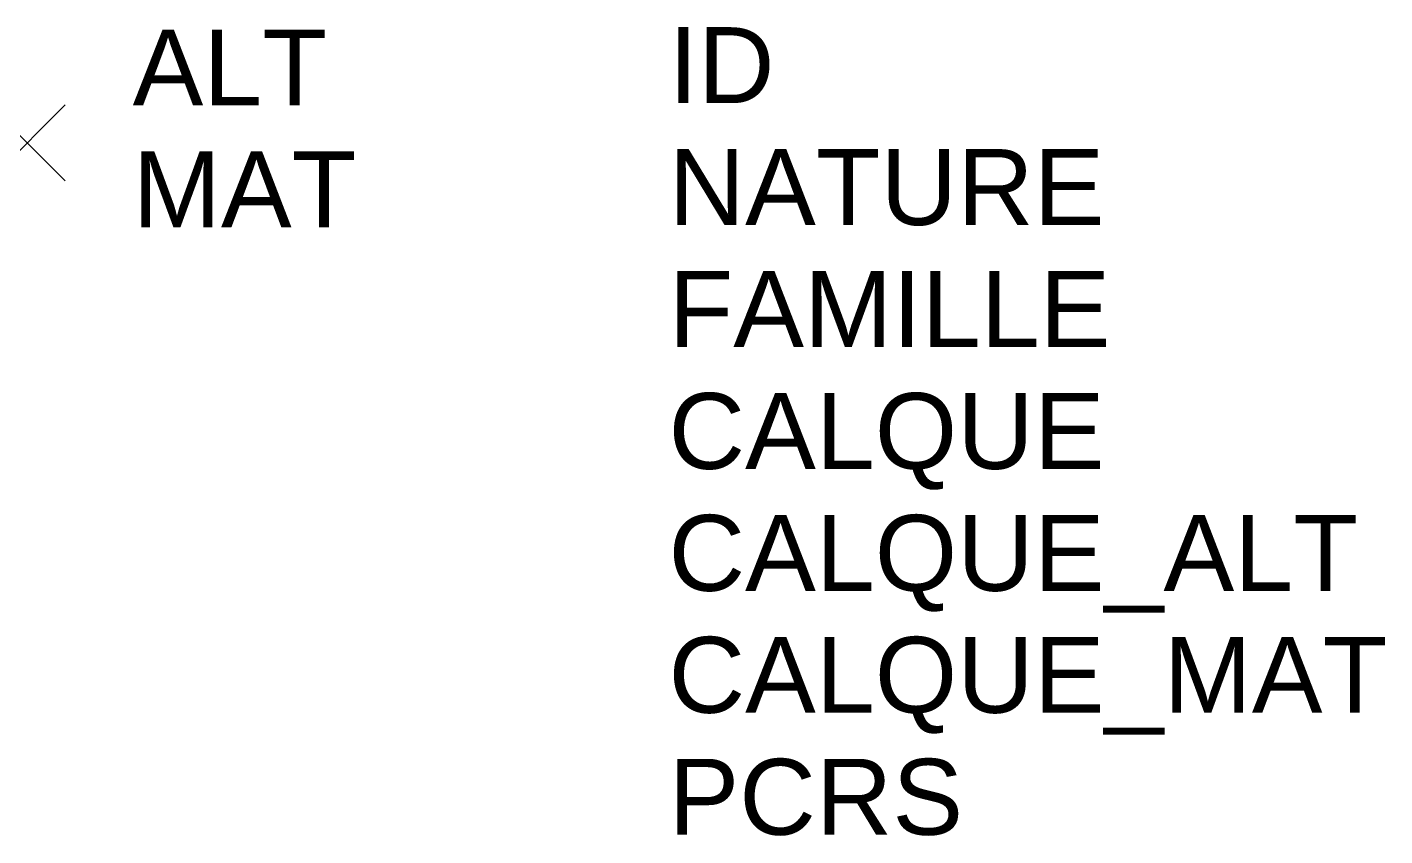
# Model space of a CAD drawing. Header units: metres. Extents: x 0 to 3.58, y -1.83 to 0.3.
import ezdxf

# ---------------------------------------------------------------- set-up
doc = ezdxf.new("R2010")
doc.units = ezdxf.units.M
doc.header["$PDMODE"] = 3
doc.header["$PDSIZE"] = 0.1
doc.linetypes.add('Socle_Continu', pattern=[2.5, 2.5, 0])
for name, color, linetype, lineweight in [('SIGTA_SCI', 7, 'Socle_Continu', 13), ('SIGTM_SCI', 1, 'Socle_Continu', 13), ('SIGTO_SCI', 255, 'Socle_Continu', 13)]:
    doc.layers.add(name, color=color, linetype=linetype, lineweight=lineweight)
doc.styles.get("Standard").update_dxf_attribs({"font": 'arial.ttf'})

msp = doc.modelspace()

# ---------------------------------------------------------------- linework, layer by layer
at = {"layer": 'SIGTO_SCI', "color": 7, "linetype": 'Socle_Continu'}
msp.add_point((0, 0), dxfattribs=at)

# ---------------------------------------------------------------- texts
at = {"layer": 'SIGTA_SCI', "linetype": 'Socle_Continu'}
msp.add_attdef('ALT', (0.2779, 0.0988), '00.00', height=0.2, dxfattribs=at)
at = {"layer": 'SIGTA_SCI', "linetype": 'Socle_Continu', "flags": 9}
msp.add_attdef('CALQUE_ALT', (1.69, -1.1801), 'SIGTA_SCI', height=0.2, dxfattribs=at)
at = {"layer": 'SIGTM_SCI', "linetype": 'Socle_Continu'}
msp.add_attdef('MAT', (0.2779, -0.2225), 'XXX', height=0.2, dxfattribs=at)
at = {"layer": 'SIGTM_SCI', "linetype": 'Socle_Continu', "flags": 9}
msp.add_attdef('CALQUE_MAT', (1.69, -1.5014), 'SIGTM_SCI', height=0.2, dxfattribs=at)
at = {"layer": 'SIGTO_SCI', "linetype": 'Socle_Continu', "flags": 9}
for tag, p, s in [('ID', (1.69, 0.105), 'YP_1521'), ('NATURE', (1.69, -0.2163), 'Point topo'), ('FAMILLE', (1.69, -0.5376), 'SIGT'), ('CALQUE', (1.69, -0.8589), 'SIGTO_SCI'), ('PCRS', (1.69, -1.8227), 'PointLeve')]:
    msp.add_attdef(tag, p, s, height=0.2, dxfattribs=at)

doc.saveas('drawing.dxf')
